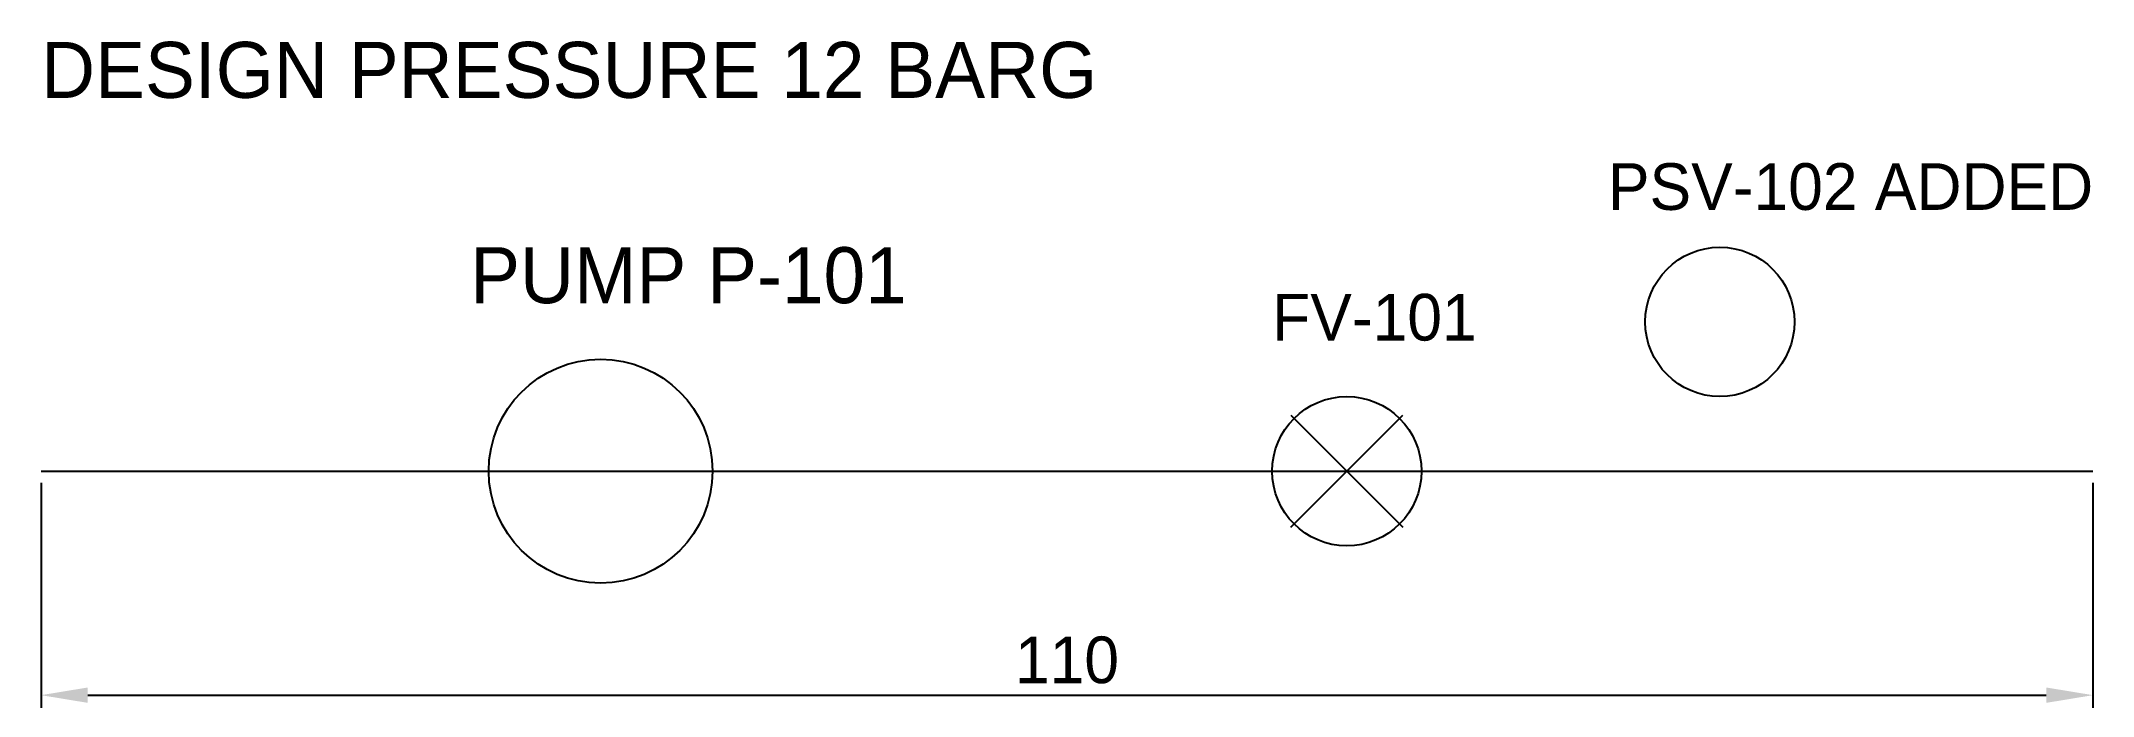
# Model space of a CAD drawing. Header units: metres. Extents: x 0 to 110, y -12 to 23.
import ezdxf

# ---------------------------------------------------------------- set-up
doc = ezdxf.new("R2010")
doc.units = ezdxf.units.M
for name, color, linetype in [('ANNOTATION', 7, 'Continuous'), ('EQUIPMENT', 3, 'Continuous'), ('INSTRUMENT', 1, 'Continuous'), ('PIPING', 5, 'Continuous')]:
    doc.layers.add(name, color=color, linetype=linetype)
doc.dimstyles.get("Standard").update_dxf_attribs({"dimtxt": 2.5, "dimasz": 2.5, "dimexe": 1.25, "dimexo": 0.625, "dimtad": 1, "dimcen": 2.5, "dimazin": 3, "dimtfac": 1, "dimtmove": 0, "dimatfit": 3})

# ---------------------------------------------------------------- blocks, each defined once
blk = doc.blocks.new('CONTROL_VALVE')
at = {"layer": 'INSTRUMENT'}
for p, q in [((-3, -3), (3, 3)), ((-3, 3), (3, -3))]:
    blk.add_line(p, q, dxfattribs=at)
blk.add_circle((0, 0), 4, dxfattribs=at)

msp = doc.modelspace()

# ---------------------------------------------------------------- linework, layer by layer
at = {"layer": 'EQUIPMENT'}
msp.add_circle((30, 0), 6, dxfattribs=at)
at = {"layer": 'INSTRUMENT'}
msp.add_circle((90, 8), 4, dxfattribs=at)
at = {"layer": 'PIPING'}
msp.add_line((0, 0), (110, 0), dxfattribs=at)

# ---------------------------------------------------------------- block references
at = {"layer": 'INSTRUMENT'}
msp.add_blockref('CONTROL_VALVE', (70, 0), dxfattribs=at)

# ---------------------------------------------------------------- texts
at = {"layer": 'ANNOTATION'}
for s, height, p in [('DESIGN PRESSURE 12 BARG', 3, (0, 20)), ('PSV-102 ADDED', 2.5, (84, 14)), ('PUMP P-101', 3, (23, 9)), ('FV-101', 2.5, (66, 7))]:
    msp.add_text(s, height=height, dxfattribs=at).set_placement(p)

# ---------------------------------------------------------------- dimensions: what is measured, and where the dimension line sits
msp.add_linear_dim(base=(0, -12), p1=(0, 0), p2=(110, 0), dimstyle='Standard', dxfattribs=at).render()

doc.saveas('drawing.dxf')
